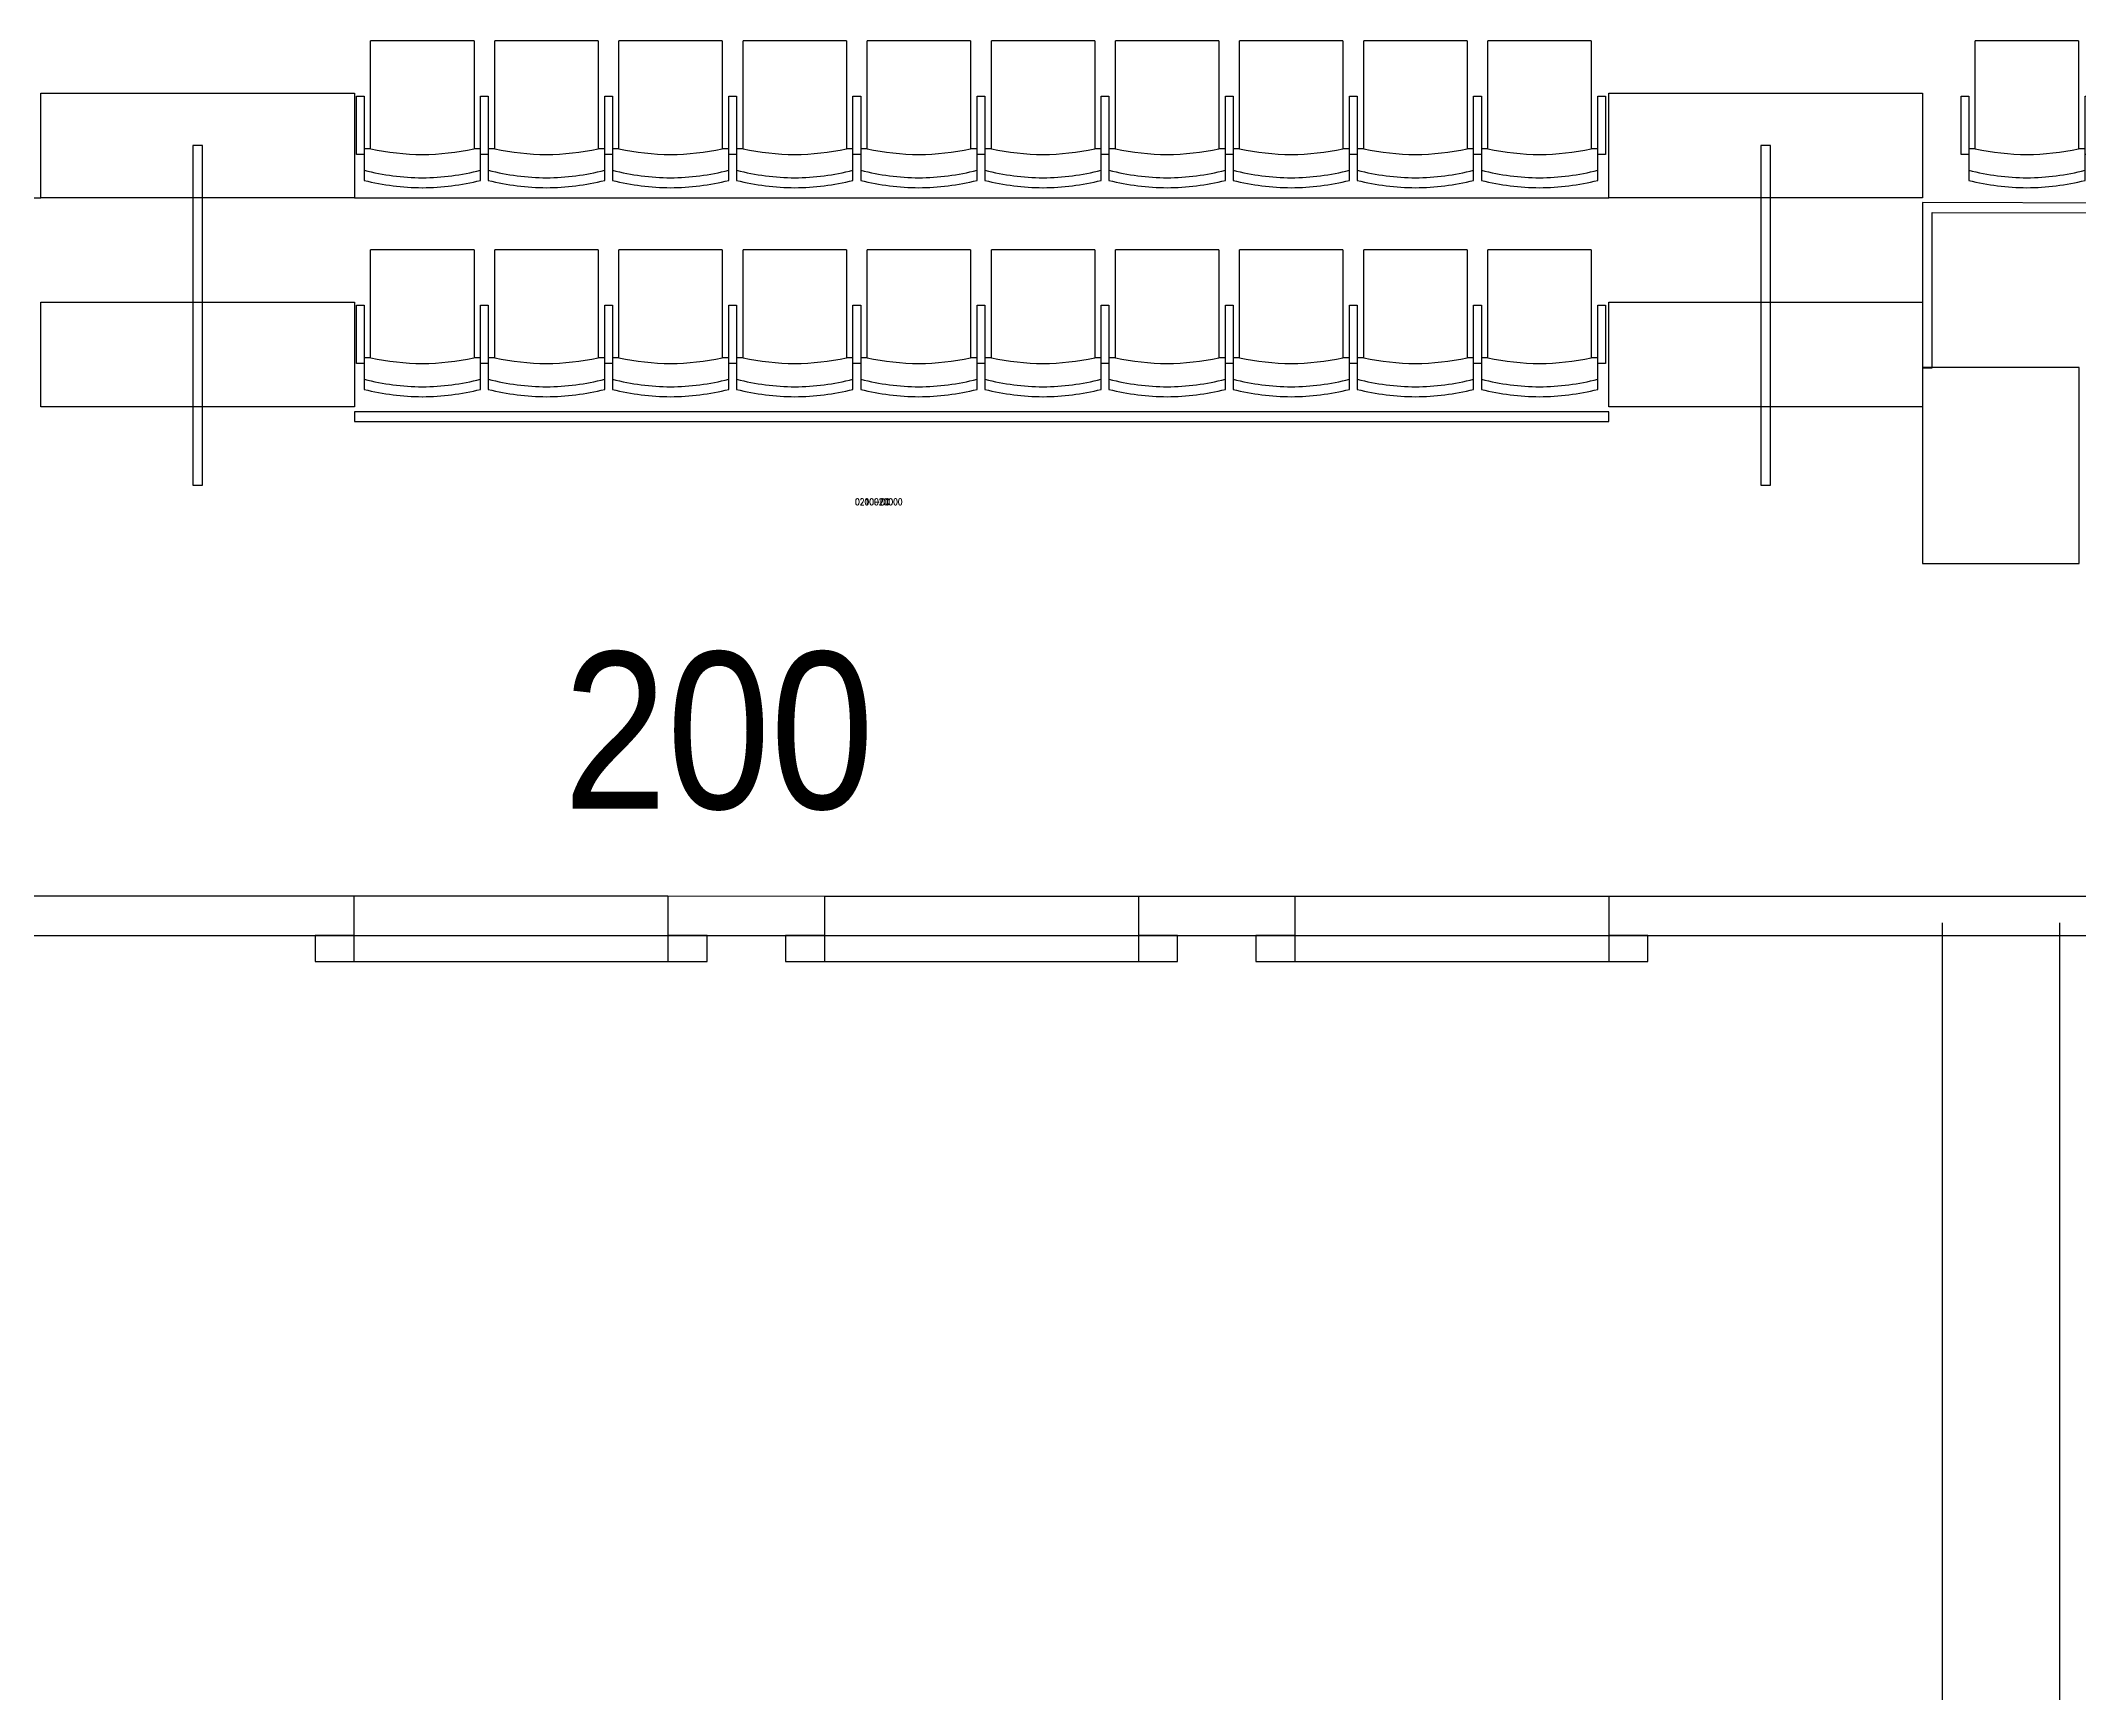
# Model space of a CAD drawing. Header units: inches. Extents: x -2562 to 2562, y 45 to 1163.
# Drawn here: x -456 to -144, y 298 to 551 of the extents above; entities that cross this region are included whole.
import ezdxf

# ---------------------------------------------------------------- set-up
doc = ezdxf.new("R2010")
doc.units = ezdxf.units.IN
doc.header["$LTSCALE"] = 10
doc.header["$MEASUREMENT"] = 0
doc.layers.get('0').update_dxf_attribs({"linetype": 'CONTINUOUS'})
for name, color, linetype in [('A-FLOR', 3, 'CONTINUOUS'), ('A-IDEN-RNUM', 7, 'CONTINUOUS'), ('A-IDEN-SNUM', 4, 'CONTINUOUS'), ('A-IDEN-VNUM', 4, 'CONTINUOUS'), ('A-WALL', 5, 'CONTINUOUS')]:
    doc.layers.add(name, color=color, linetype=linetype)
doc.styles.add('ROOMSNUMBER', font='TXT.SHX', dxfattribs={"height": 1})
doc.styles.add('ROOMVNUMBER', font='arial.ttf', dxfattribs={"width": 0.85, "height": 30})

# ---------------------------------------------------------------- blocks, each defined once
blk = doc.blocks.new('SeatA')
for p, q in [((7.91, 0), (-7.91, 0)), ((-7.91, -16.54), (-7.91, 0)), ((7.91, 0), (7.91, -16.54)), ((-10.09, -17.42), (-10.09, -8.5)), ((-10.09, -8.5), (-8.91, -8.5)), ((-8.91, -8.5), (-8.91, -17.42)), ((8.91, -8.5), (10.09, -8.5)), ((8.91, -17.42), (8.91, -8.5)), ((10.09, -8.5), (10.09, -17.42)), ((-8.91, -17.42), (-10.09, -17.42)), ((-7.91, -16.54), (-8.91, -16.54)), ((-8.91, -17.42), (-8.91, -21.39)), ((8.91, -16.54), (7.91, -16.54)), ((8.91, -21.39), (8.91, -16.54)), ((10.09, -17.42), (8.91, -17.42))]:
    blk.add_line(p, q)
for centre, radius, start, end in [((0.45, 22.44), 39.86, 257.9002, 269.354), ((-0.45, 22.44), 39.86, 270.646, 282.0998), ((0.44, 17), 37.99, 255.7532, 269.331), ((0.44, 17.48), 39.98, 256.4758, 269.3631), ((-0.44, 17), 37.99, 270.669, 284.2468), ((-0.44, 17.48), 39.98, 270.6369, 283.5242)]:
    blk.add_arc(centre, radius, start, end)

msp = doc.modelspace()

# ---------------------------------------------------------------- linework, layer by layer
at = {"layer": 'A-FLOR', "linetype": 'Continuous', "lineweight": -3}
for p, q in [((-432.74, 534.99), (-432.74, 483)), ((-431.24, 534.99), (-432.74, 534.99)), ((-431.24, 483), (-431.24, 534.99)), ((-192.74, 535), (-192.74, 483)), ((-191.24, 535), (-192.74, 535)), ((-191.24, 483), (-191.24, 535)), ((168.03, 525.5), (-168, 526.25)), ((-168, 526.25), (-168, 500.96)), ((-166.5, 500.96), (-166.5, 524.75)), ((-166.5, 524.75), (166.53, 524)), ((-168, 500.96), (-166.5, 500.96)), ((-215.99, 494.22), (-407.99, 494.22)), ((-407.99, 494.22), (-407.99, 492.72)), ((-215.99, 492.72), (-215.99, 494.22)), ((-407.99, 492.72), (-215.99, 492.72)), ((-432.74, 483), (-431.24, 483)), ((-192.74, 483), (-191.24, 483))]:
    msp.add_line(p, q, dxfattribs=at)
at = {"layer": 'A-FLOR'}
for p, q in [((-606.21, 527), (-455.99, 527)), ((-407.99, 527), (-215.99, 527))]:
    msp.add_line(p, q, dxfattribs=at)
for points in [[(-455.99, 543), (-407.99, 543), (-407.99, 527), (-455.99, 527)], [(-215.99, 543), (-167.99, 543), (-167.99, 527), (-215.99, 527)], [(-455.99, 511), (-407.99, 511), (-407.99, 495), (-455.99, 495)], [(-215.99, 511), (-167.99, 511), (-167.99, 495), (-215.99, 495)]]:
    msp.add_lwpolyline(points, close=True, dxfattribs=at)
at = {"layer": 'A-WALL', "linetype": 'Continuous', "lineweight": 25}
for p, q in [((-143.99, 501), (-167.99, 501)), ((-167.99, 501), (-167.99, 471)), ((-143.99, 471), (-143.99, 501)), ((-167.99, 471), (-143.99, 471))]:
    msp.add_line(p, q, dxfattribs=at)
at = {"layer": 'A-WALL', "linetype": 'Continuous', "lineweight": -3}
for p, q in [((-408, 420.04), (-1460.99, 420.06)), ((-408, 414.04), (-408, 420.04)), ((-360, 420.04), (-408, 420.04)), ((-360, 420.04), (-360, 414.04)), ((-336, 420.03), (-360, 420.04)), ((-336, 414.03), (-336, 420.03)), ((-288, 420.03), (-336, 420.03)), ((-288, 420.03), (-288, 414.03)), ((-264, 420.03), (-288, 420.03)), ((-264, 414.03), (-264, 420.03)), ((-216, 420.03), (-264, 420.03)), ((-216, 420.03), (-216, 414.03)), ((-96, 420.03), (-216, 420.03)), ((-1460.99, 414.06), (-408, 414.04)), ((-414, 414.04), (-414, 410.04)), ((-408, 414.04), (-414, 414.04)), ((-408, 410.04), (-408, 414.04)), ((-408, 414.04), (-360, 414.04)), ((-360, 414.04), (-354, 414.04)), ((-354, 414.04), (-360, 414.04)), ((-360, 414.04), (-360, 410.04)), ((-354, 410.04), (-354, 414.04)), ((-354, 414.04), (-336, 414.03)), ((-342, 414.03), (-342, 410.03)), ((-336, 414.03), (-342, 414.03)), ((-336, 410.03), (-336, 414.03)), ((-336, 414.03), (-288, 414.03)), ((-288, 414.03), (-282, 414.03)), ((-282, 414.03), (-288, 414.03)), ((-288, 414.03), (-288, 410.03)), ((-282, 410.03), (-282, 414.03)), ((-282, 414.03), (-264, 414.03)), ((-270, 414.03), (-270, 410.03)), ((-264, 414.03), (-270, 414.03)), ((-264, 410.03), (-264, 414.03)), ((-264, 414.03), (-216, 414.03)), ((-216, 414.03), (-210, 414.03)), ((-210, 414.03), (-216, 414.03)), ((-216, 414.03), (-216, 410.03)), ((-210, 410.03), (-210, 414.03)), ((-210, 414.03), (-96, 414.03)), ((-414, 410.04), (-408, 410.04)), ((-360, 410.04), (-354, 410.04)), ((-342, 410.03), (-336, 410.03)), ((-288, 410.03), (-282, 410.03)), ((-270, 410.03), (-264, 410.03)), ((-216, 410.03), (-210, 410.03))]:
    msp.add_line(p, q, dxfattribs=at)
at = {"layer": 'A-WALL'}
for p, q in [((-164.99, 415.99), (-164.99, 75)), ((-146.99, 415.99), (-146.99, 75)), ((-408, 410.04, 42), (-360, 410.04, 42)), ((-336, 410.03, 42), (-288, 410.03, 42)), ((-264, 410.03, 42), (-216, 410.03, 42))]:
    msp.add_line(p, q, dxfattribs=at)

# ---------------------------------------------------------------- block references
at = {"layer": 'A-FLOR', "linetype": 'Continuous', "lineweight": -3}
for p in [(-397.59, 551.03), (-378.59, 551.03), (-359.59, 551.03), (-340.59, 551.03), (-321.59, 551.03), (-302.59, 551.03), (-283.59, 551.03), (-264.59, 551.03), (-245.59, 551.03), (-226.59, 551.03), (-151.99, 551.03), (-397.59, 519.03), (-378.59, 519.03), (-359.59, 519.03), (-340.59, 519.03), (-321.59, 519.03), (-302.59, 519.03), (-283.59, 519.03), (-264.59, 519.03), (-245.59, 519.03), (-226.59, 519.03)]:
    msp.add_blockref('SeatA', p, dxfattribs=at)

# ---------------------------------------------------------------- texts
at = {"layer": 'A-IDEN-RNUM', "style": 'ROOMSNUMBER', "width": 0.85}
msp.add_text('0200-00', height=1, rotation=360, dxfattribs=at).set_placement((-331.37, 479.93))
at = {"layer": 'A-IDEN-SNUM', "style": 'ROOMSNUMBER', "width": 0.85}
msp.add_text('0210020000', height=1, rotation=360, dxfattribs=at).set_placement((-331.37, 479.93))
at = {"layer": 'A-IDEN-VNUM', "style": 'ROOMVNUMBER', "width": 0.85}
msp.add_text('200', height=24, rotation=360, dxfattribs=at).set_placement((-376.01, 433.44))

doc.saveas('drawing.dxf')
